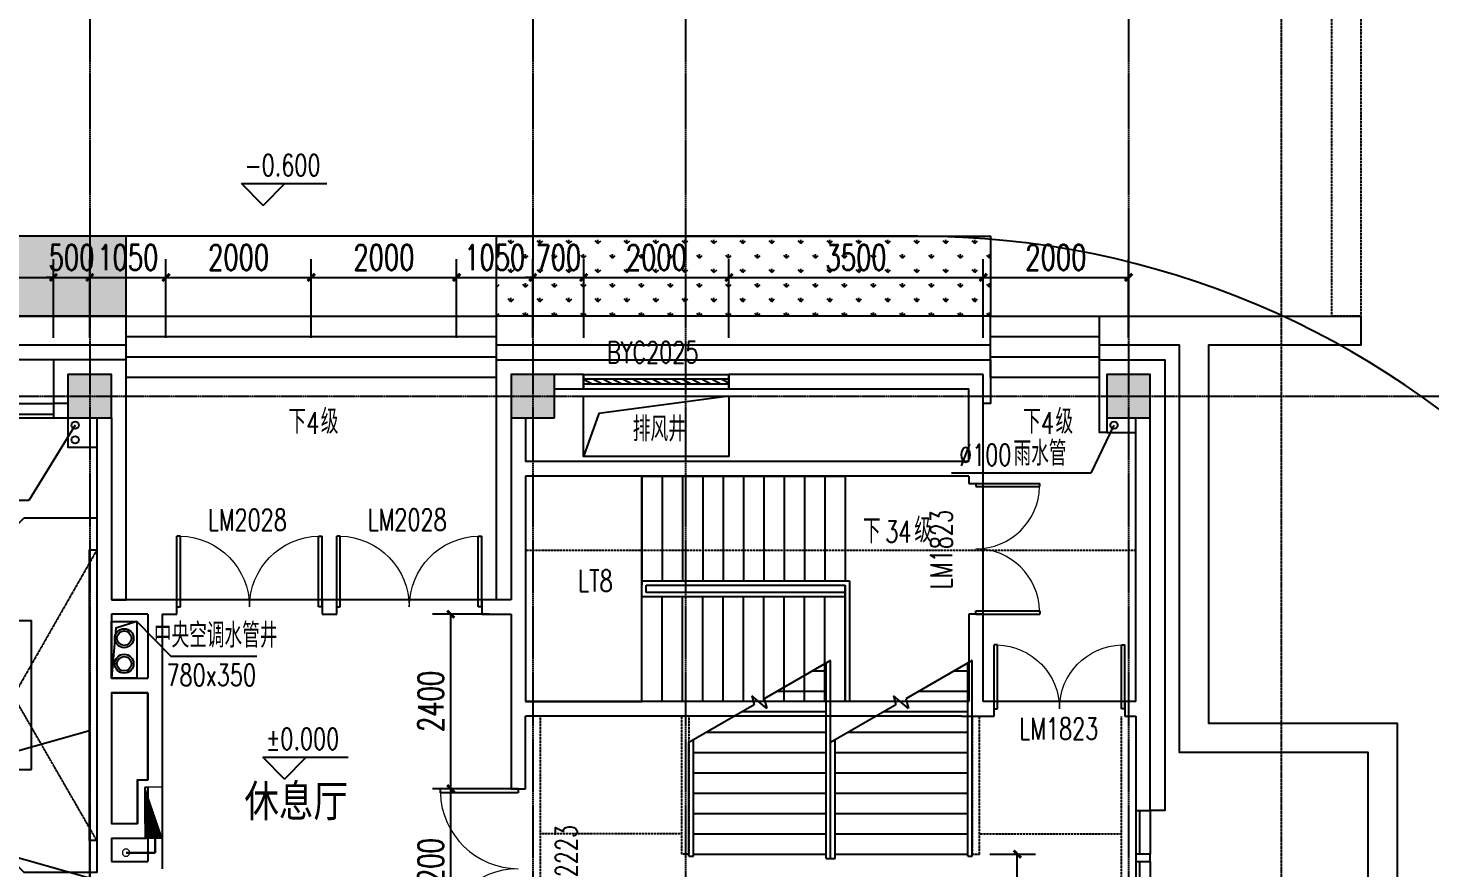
# Model space of a CAD drawing. Header units: millimetres. Extents: x 0 to 118900, y 0 to 84100.
# Drawn here: x 69249 to 88548, y 23300 to 34854 of the extents above; entities that cross this region are included whole.
import ezdxf

# ---------------------------------------------------------------- set-up
doc = ezdxf.new("R2010")
doc.units = ezdxf.units.MM
doc.linetypes.add('DASH', pattern=[0.35, 0.25, -0.1])
doc.linetypes.add('DOTE', pattern=[2.42, 2, -0.2, 0.02, -0.2])
for name, color, linetype in [('COLUMN', 2, 'Continuous'), ('DIM_ELEV', 3, 'Continuous'), ('DIM_LEAD', 3, 'Continuous'), ('DIM_SYMB', 3, 'Continuous'), ('DOOR', 4, 'Continuous'), ('DOOR_FIRE_TEXT', 7, 'Continuous'), ('DOTE', 1, 'DOTE'), ('EVTR', 6, 'Continuous'), ('FACADE OUTER SKIN', 6, 'Continuous'), ('FUR', 36, 'Continuous'), ('PUB_DIM', 3, 'Continuous'), ('PUB_HATCH', 8, 'Continuous'), ('PUB_TEXT', 7, 'Continuous'), ('RD-侧石线', 9, 'Continuous'), ('SEE', 5, 'Continuous'), ('STAIR', 201, 'Continuous'), ('SURFACE', 6, 'Continuous'), ('TREE4', 66, 'Continuous'), ('WALL', 2, 'Continuous'), ('WINDOW', 4, 'Continuous'), ('WINDOW_TEXT', 7, 'Continuous'), ('排水', 7, 'Continuous')]:
    doc.layers.add(name, color=color, linetype=linetype)
for name, color, linetype, lineweight in [('S-XIAO', 30, 'Continuous', 15), ('S-XP', 1, 'Continuous', 30), ('S-XP-lg', 30, 'Continuous', 15)]:
    doc.layers.add(name, color=color, linetype=linetype, lineweight=lineweight)
doc.styles.add('_TCH_DIM', font='SIMPLEX', dxfattribs={"bigfont": 'GBCBIG'})
doc.styles.add('_TCH_WINDOW', font='SIMPLEX', dxfattribs={"height": 3.5, "bigfont": 'GBCBIG'})
doc.styles.add('DIM_FONT', font='SIMPLEX', dxfattribs={"width": 0.7, "bigfont": 'GBCBIG'})
doc.styles.add('仿宋单线', font='tjromans.shx', dxfattribs={"width": 0.65, "bigfont": 'tjhztxt.shx'})
doc.dimstyles.new('_TCH_ARCH&&100', dxfattribs={"dimtxt": 350, "dimasz": 100, "dimexe": 250, "dimexo": 300, "dimgap": 100, "dimtad": 1, "dimdec": 0, "dimzin": 0, "dimdsep": 46, "dimtxsty": 'DIM_FONT', "dimblk": 'ARCHTICK', "dimcen": 0.09, "dimclrt": 7, "dimazin": 2, "dimtfac": 1, "dimtdec": 0, "dimtix": 1, "dimtmove": 2, "dimatfit": 3, "dimldrblk": 'ARCHTICK', "dimfxl": 1, "dimtolj": 1, "dimtzin": 0, "dimarcsym": 0})

# ---------------------------------------------------------------- blocks, each defined once
blk = doc.blocks.new('WATER PIPE 05')
at = {"layer": 'EVTR', "ltscale": 20}
for centre in [(560914, 826651), (575214, 826651), (560914, 826451)]:
    blk.add_circle(centre, 50, dxfattribs=at)
at = {"layer": 'SURFACE', "ltscale": 20}
for points in [[(560814, 826751), (560814, 826351), (561214, 826351)], [(575114, 826751), (575114, 826551), (575514, 826551)]]:
    blk.add_lwpolyline(points, dxfattribs=at)
blk = doc.blocks.new('AXIS-NET-07')
at = {"layer": 'DOTE'}
for p, q in [((777144, 1612362.8), (777144, 1540152.8)), ((783244, 1612362.8), (783244, 1540152.8)), ((785344, 1612362.8), (785344, 1540152.8)), ((791444, 1612352.8), (791444, 1540142.8)), ((716444, 1564052.8), (796044, 1564052.8))]:
    blk.add_line(p, q, dxfattribs=at)
blk = doc.blocks.new('XHS')
at = {"layer": 'S-XIAO', "linetype": 'Continuous'}
h = blk.add_hatch(dxfattribs=at)
h.set_pattern_fill('ANSI31', color=256, scale=10, style=0)
h.set_pattern_definition([(45.00000133, (30729.9762, 392116.5537), (-0.883883497, 0.883883456), [])])
h.paths.add_polyline_path([(-900, -160), (-200, -160), (-200, -400)])
blk.add_lwpolyline([(-900, -160), (-200, -160), (-200, -400), (-900, -400)], close=True, dxfattribs=at)
at = {"layer": 'S-XP'}
for p, q in [((0, 100), (0, -300)), ((0, -300), (-200, -300))]:
    blk.add_line(p, q, dxfattribs=at)
at = {"layer": 'S-XP-lg'}
blk.add_circle((0, 100), 50, dxfattribs=at)
blk = doc.blocks.new('A$C2A1F14C1')
for p, q in [((0, -170), (0, 170)), ((39, 209), (117, 209)), ((137, 228), (351, 228)), ((351, 189), (137, 189)), ((39, -209), (117, -209)), ((137, -189), (351, -189)), ((351, -228), (137, -228))]:
    blk.add_line(p, q)
for centre, radius, start, end in [((39, 170), 39, 90, 180), ((137, 209), 19.5, 90, 270), ((351, 209), 19.5, 270, 90), ((381, 178), 21.9, 31.8908, 201.2393), ((-116, 0), 506, 340.4246, 19.5754), ((68, 0), 382, 330.2912, 29.7088), ((39, -170), 39, 180, 270), ((137, -209), 19.5, 90, 270), ((351, -209), 19.5, 270, 90), ((381, -178), 21.9, 158.7607, 328.1092)]:
    blk.add_arc(centre, radius, start, end)
blk = doc.blocks.new('80 SEATS')
at = {"layer": 'FUR'}
for points in [[(1068065, 1663756), (1068065, 1662256), (1067765, 1662256), (1067765, 1663756), (1068065, 1663756)], [(1069015, 1663756), (1069015, 1662256), (1068715, 1662256), (1068715, 1663756), (1069015, 1663756)], [(1069965, 1663756), (1069965, 1662256), (1069665, 1662256), (1069665, 1663756), (1069965, 1663756)], [(1070915, 1663756), (1070915, 1662256), (1070615, 1662256), (1070615, 1663756), (1070915, 1663756)], [(1071865, 1663756), (1071865, 1662256), (1071565, 1662256), (1071565, 1663756), (1071865, 1663756)], [(1072815, 1663756), (1072815, 1662256), (1072515, 1662256), (1072515, 1663756), (1072815, 1663756)], [(1073765, 1663756), (1073765, 1662256), (1073465, 1662256), (1073465, 1663756), (1073765, 1663756)], [(1074715, 1663756), (1074715, 1662256), (1074415, 1662256), (1074415, 1663756), (1074715, 1663756)], [(1075665, 1663756), (1075665, 1662256), (1075365, 1662256), (1075365, 1663756), (1075665, 1663756)], [(1069015, 1659356), (1069015, 1661356), (1068715, 1661356), (1068715, 1659356), (1069015, 1659356)], [(1069965, 1659356), (1069965, 1661356), (1069665, 1661356), (1069665, 1659356), (1069965, 1659356)], [(1070915, 1659356), (1070915, 1661356), (1070615, 1661356), (1070615, 1659356), (1070915, 1659356)], [(1071865, 1659356), (1071865, 1661356), (1071565, 1661356), (1071565, 1659356), (1071865, 1659356)], [(1072815, 1659356), (1072815, 1661356), (1072515, 1661356), (1072515, 1659356), (1072815, 1659356)], [(1073765, 1659356), (1073765, 1661356), (1073465, 1661356), (1073465, 1659356), (1073765, 1659356)], [(1074715, 1659356), (1074715, 1661356), (1074415, 1661356), (1074415, 1659356), (1074715, 1659356)], [(1075665, 1659356), (1075665, 1661356), (1075365, 1661356), (1075365, 1659356), (1075665, 1659356)], [(1077565, 1659332), (1077565, 1661379), (1076965, 1661379), (1076965, 1659332), (1077565, 1659332)], [(1069015, 1657456), (1069015, 1658456), (1068715, 1658456), (1068715, 1657456), (1069015, 1657456)], [(1069965, 1656956), (1069965, 1658456), (1069665, 1658456), (1069665, 1656956), (1069965, 1656956)], [(1070915, 1656956), (1070915, 1658456), (1070615, 1658456), (1070615, 1656956), (1070915, 1656956)], [(1071865, 1656956), (1071865, 1658456), (1071565, 1658456), (1071565, 1656956), (1071865, 1656956)], [(1072815, 1656956), (1072815, 1658456), (1072515, 1658456), (1072515, 1656956), (1072815, 1656956)], [(1073765, 1656956), (1073765, 1658456), (1073465, 1658456), (1073465, 1656956), (1073765, 1656956)], [(1074715, 1656956), (1074715, 1658456), (1074415, 1658456), (1074415, 1656956), (1074715, 1656956)], [(1075665, 1656956), (1075665, 1658456), (1075365, 1658456), (1075365, 1656956), (1075665, 1656956)]]:
    blk.add_lwpolyline(points, dxfattribs=at)
for points in [[(1077465, 1662794), (1078465, 1662794), (1078465, 1657917), (1077465, 1657917), (1076965, 1658417), (1076965, 1662294)], [(1078365, 1658356), (1078365, 1662356), (1078465, 1662356), (1078465, 1658356)]]:
    blk.add_lwpolyline(points, close=True, dxfattribs=at)
at = {"layer": 'SEE', "linetype": 'DASH'}
for p, q in [((1078465, 1658356), (1075117, 1664156)), ((1078465, 1662356), (1074976, 1656256))]:
    blk.add_line(p, q, dxfattribs=at)
at = {"layer": 'SEE'}
blk.add_lwpolyline([(1074765, 1658856), (1074765, 1658706), (1074365, 1658706), (1074365, 1659006), (1074765, 1659006), (1074765, 1658856), (1078365, 1659871), (1078365, 1657840)], close=True, dxfattribs=at)
at = {"layer": 'FUR', "extrusion": (0, 0, -1), "xscale": -1.198432564735413, "yscale": 1.198432445181377, "zscale": -1.198432564735413, "rotation": 180}
for p in [(-1067685, 1663506), (-1068635, 1663506), (-1069585, 1663506), (-1070535, 1663506), (-1071485, 1663506), (-1072435, 1663506), (-1073385, 1663506), (-1074335, 1663506), (-1075285, 1663506), (-1067685, 1663006), (-1068635, 1663006), (-1069585, 1663006), (-1070535, 1663006), (-1071485, 1663006), (-1072435, 1663006), (-1073385, 1663006), (-1074335, 1663006), (-1075285, 1663006), (-1067685, 1662506), (-1068635, 1662506), (-1069585, 1662506), (-1070535, 1662506), (-1071485, 1662506), (-1072435, 1662506), (-1073385, 1662506), (-1074335, 1662506), (-1075285, 1662506)]:
    blk.add_blockref('A$C2A1F14C1', p, dxfattribs=at)
at = {"layer": 'FUR', "xscale": -1.198432564735413, "yscale": 1.198432445181377, "zscale": 1.198432564735413}
for p in [(1068635, 1661106), (1069585, 1661106), (1070535, 1661106), (1071485, 1661106), (1072435, 1661106), (1073385, 1661106), (1074335, 1661106), (1075285, 1661106), (1068635, 1660606), (1069585, 1660606), (1070535, 1660606), (1071485, 1660606), (1072435, 1660606), (1073385, 1660606), (1074335, 1660606), (1075285, 1660606), (1068635, 1660106), (1069585, 1660106), (1070535, 1660106), (1071485, 1660106), (1072435, 1660106), (1073385, 1660106), (1074335, 1660106), (1075285, 1660106), (1068635, 1659629), (1069585, 1659629), (1070535, 1659629), (1071485, 1659629), (1072435, 1659629), (1073385, 1659629), (1074335, 1659629), (1075285, 1659629), (1068635, 1658206), (1069585, 1658206), (1070535, 1658206), (1071485, 1658206), (1072435, 1658206), (1073385, 1658206), (1074335, 1658206), (1075285, 1658206), (1068635, 1657706), (1069585, 1657706), (1070535, 1657706), (1071485, 1657706), (1072435, 1657706), (1073385, 1657706), (1074335, 1657706), (1075285, 1657706), (1069585, 1657206), (1070535, 1657206), (1071485, 1657206), (1072435, 1657206), (1073385, 1657206), (1074335, 1657206), (1075285, 1657206)]:
    blk.add_blockref('A$C2A1F14C1', p, dxfattribs=at)
blk = doc.blocks.new('$WINLIB2D$00000004')
at = {"color": 0}
for points in [[(-0.5, 0.5), (-0.5, -0.5)], [(-0.5, 0.5), (0.5, 0.5)], [(0.5, -0.5), (0.5, 0.5)], [(-0.5, 0.2406), (0.5, 0.2406)], [(-0.5, -0.5), (0.5, -0.5)]]:
    blk.add_lwpolyline(points, dxfattribs=at)
blk = doc.blocks.new('$DorLib2D$00000002')
for p, q in [((-0.5, 0), (-0.5, 0.4875)), ((-0.475, 0.4875), (-0.5, 0.4875)), ((-0.475, 0), (-0.475, 0.4875)), ((0.475, 0), (0.475, 0.4875)), ((0.475, 0.4875), (0.5, 0.4875)), ((0.5, 0), (0.5, 0.4875)), ((-0.5, 0), (-0.475, 0)), ((0.5, 0), (0.475, 0))]:
    blk.add_line(p, q)
at = {"lineweight": 13}
for centre, start, end in [((-0.4875, 0), 0, 88.53072), ((0.4875, 0), 91.46928, 180)]:
    blk.add_arc(centre, 0.4875, start, end, dxfattribs=at)
blk = doc.blocks.new('_FZH')
blk.add_lwpolyline([(-0.5, -0.5), (0.5, -0.5), (0.5, 0.5), (-0.5, 0.5)], close=True)
at = {"layer": 'PUB_HATCH'}
blk.add_solid([(-0.5, -0.5), (0.5, -0.5), (-0.5, 0.5), (0.5, 0.5)], dxfattribs=at)
blk = doc.blocks.new('$WINLIB2D$00000039')
at = {"color": 0}
for points in [[(-0.5, 0.5), (-0.5, -0.5)], [(0.5, 0.5), (-0.5, 0.5)], [(0.5, -0.5), (0.5, 0.5)], [(-0.5, 0.1667), (0.5, 0.1667)], [(-0.3839, -0.1667), (-0.448, 0.1667)], [(-0.3159, -0.1667), (-0.38, 0.1667)], [(-0.2479, -0.1667), (-0.312, 0.1667)], [(-0.1799, -0.1667), (-0.244, 0.1667)], [(-0.1119, -0.1667), (-0.176, 0.1667)], [(-0.0439, -0.1667), (-0.108, 0.1667)], [(0.0241, -0.1667), (-0.04, 0.1667)], [(0.0921, -0.1667), (0.028, 0.1667)], [(0.16, -0.1667), (0.0959, 0.1667)], [(0.228, -0.1667), (0.1639, 0.1667)], [(0.296, -0.1667), (0.2319, 0.1667)], [(0.364, -0.1667), (0.2999, 0.1667)], [(0.432, -0.1667), (0.3679, 0.1667)], [(0.5, -0.1667), (0.4359, 0.1667)], [(-0.4519, -0.1667), (-0.5, 0.0836)], [(-0.5, -0.1667), (0.5, -0.1667)], [(0.5, -0.5), (-0.5, -0.5)]]:
    blk.add_lwpolyline(points, dxfattribs=at)
blk = doc.blocks.new('_ArchTick')
at = {"color": 0, "linetype": 'ByBlock', "const_width": 0.4}
blk.add_lwpolyline([(-0.5, -0.5), (0.5, 0.5)], dxfattribs=at)
blk = doc.blocks.new('*D456')
at = {"layer": 'Defpoints', "color": 0, "transparency": 16777216}
for p in [(82188, 23490), (82867, 23490), (82188, 21490)]:
    blk.add_point(p, dxfattribs=at)
at = {"layer": 'PUB_DIM', "color": 0, "lineweight": -2, "transparency": 16777216}
for p, q in [((82488, 23490), (83117, 23490)), ((82867, 21490), (82867, 23490)), ((82488, 21490), (83117, 21490))]:
    blk.add_line(p, q, dxfattribs=at)
at = {"layer": 'PUB_DIM', "color": 0, "lineweight": -2, "transparency": 16777216, "xscale": 100, "yscale": 100, "zscale": 100}
for p, rotation in [((82867, 23490), 90), ((82867, 21490), 270)]:
    blk.add_blockref('_ArchTick', p, dxfattribs=dict(at, rotation=rotation))
at = {"layer": 'PUB_DIM', "color": 7, "transparency": 16777216, "insert": (82592, 22490), "char_height": 350, "attachment_point": 5, "rotation": 90, "style": 'DIM_FONT'}
blk.add_mtext('\\A1;2000', dxfattribs=at)
blk = doc.blocks.new('*D703')
at = {"layer": 'Defpoints', "color": 0, "transparency": 16777216}
for p in [(69598, 31423), (66498, 30290), (69598, 30290)]:
    blk.add_point(p, dxfattribs=at)
at = {"layer": 'PUB_DIM', "color": 0, "lineweight": -2, "transparency": 16777216}
for p, q in [((66498, 30590), (66498, 31673)), ((69598, 30590), (69598, 31673)), ((66498, 31423), (69598, 31423))]:
    blk.add_line(p, q, dxfattribs=at)
at = {"layer": 'PUB_DIM', "color": 0, "lineweight": -2, "transparency": 16777216, "xscale": 100, "yscale": 100, "zscale": 100, "rotation": 180}
blk.add_blockref('_ArchTick', (66498, 31423), dxfattribs=at)
at = {"layer": 'PUB_DIM', "color": 0, "lineweight": -2, "transparency": 16777216, "xscale": 100, "yscale": 100, "zscale": 100}
blk.add_blockref('_ArchTick', (69598, 31423), dxfattribs=at)
at = {"layer": 'PUB_DIM', "color": 7, "transparency": 16777216, "insert": (68048, 31698), "char_height": 350, "attachment_point": 5, "style": 'DIM_FONT'}
blk.add_mtext('\\A1;3100', dxfattribs=at)
blk = doc.blocks.new('*D704')
at = {"layer": 'Defpoints', "color": 0, "transparency": 16777216}
for p in [(70098, 31423), (69598, 30290), (70098, 30290)]:
    blk.add_point(p, dxfattribs=at)
at = {"layer": 'PUB_DIM', "color": 0, "lineweight": -2, "transparency": 16777216}
for p, q in [((69598, 30590), (69598, 31673)), ((70098, 30590), (70098, 31673)), ((69598, 31423), (69498, 31423)), ((69598, 31423), (70098, 31423)), ((70098, 31423), (70198, 31423))]:
    blk.add_line(p, q, dxfattribs=at)
at = {"layer": 'PUB_DIM', "color": 0, "lineweight": -2, "transparency": 16777216, "xscale": 100, "yscale": 100, "zscale": 100}
blk.add_blockref('_ArchTick', (69598, 31423), dxfattribs=at)
at = {"layer": 'PUB_DIM', "color": 0, "lineweight": -2, "transparency": 16777216, "xscale": 100, "yscale": 100, "zscale": 100, "rotation": 180}
blk.add_blockref('_ArchTick', (70098, 31423), dxfattribs=at)
at = {"layer": 'PUB_DIM', "color": 7, "transparency": 16777216, "insert": (69848, 31698), "char_height": 350, "attachment_point": 5, "style": 'DIM_FONT'}
blk.add_mtext('\\A1;500', dxfattribs=at)
blk = doc.blocks.new('*D705')
at = {"layer": 'Defpoints', "color": 0, "transparency": 16777216}
for p in [(71148, 31423), (70098, 30290), (71148, 30290)]:
    blk.add_point(p, dxfattribs=at)
at = {"layer": 'PUB_DIM', "color": 0, "lineweight": -2, "transparency": 16777216}
for p, q in [((70098, 30590), (70098, 31673)), ((71148, 30590), (71148, 31673)), ((70098, 31423), (71148, 31423))]:
    blk.add_line(p, q, dxfattribs=at)
at = {"layer": 'PUB_DIM', "color": 0, "lineweight": -2, "transparency": 16777216, "xscale": 100, "yscale": 100, "zscale": 100, "rotation": 180}
blk.add_blockref('_ArchTick', (70098, 31423), dxfattribs=at)
at = {"layer": 'PUB_DIM', "color": 0, "lineweight": -2, "transparency": 16777216, "xscale": 100, "yscale": 100, "zscale": 100}
blk.add_blockref('_ArchTick', (71148, 31423), dxfattribs=at)
at = {"layer": 'PUB_DIM', "color": 7, "transparency": 16777216, "insert": (70623, 31698), "char_height": 350, "attachment_point": 5, "style": 'DIM_FONT'}
blk.add_mtext('\\A1;1050', dxfattribs=at)
blk = doc.blocks.new('*D706')
at = {"layer": 'Defpoints', "color": 0, "transparency": 16777216}
for p in [(73148, 31423), (71148, 30290), (73148, 30290)]:
    blk.add_point(p, dxfattribs=at)
at = {"layer": 'PUB_DIM', "color": 0, "lineweight": -2, "transparency": 16777216}
for p, q in [((71148, 30590), (71148, 31673)), ((73148, 30590), (73148, 31673)), ((71148, 31423), (73148, 31423))]:
    blk.add_line(p, q, dxfattribs=at)
at = {"layer": 'PUB_DIM', "color": 0, "lineweight": -2, "transparency": 16777216, "xscale": 100, "yscale": 100, "zscale": 100, "rotation": 180}
blk.add_blockref('_ArchTick', (71148, 31423), dxfattribs=at)
at = {"layer": 'PUB_DIM', "color": 0, "lineweight": -2, "transparency": 16777216, "xscale": 100, "yscale": 100, "zscale": 100}
blk.add_blockref('_ArchTick', (73148, 31423), dxfattribs=at)
at = {"layer": 'PUB_DIM', "color": 7, "transparency": 16777216, "insert": (72148, 31698), "char_height": 350, "attachment_point": 5, "style": 'DIM_FONT'}
blk.add_mtext('\\A1;2000', dxfattribs=at)
blk = doc.blocks.new('*D707')
at = {"layer": 'Defpoints', "color": 0, "transparency": 16777216}
for p in [(75148, 31423), (73148, 30290), (75148, 30290)]:
    blk.add_point(p, dxfattribs=at)
at = {"layer": 'PUB_DIM', "color": 0, "lineweight": -2, "transparency": 16777216}
for p, q in [((73148, 30590), (73148, 31673)), ((75148, 30590), (75148, 31673)), ((73148, 31423), (75148, 31423))]:
    blk.add_line(p, q, dxfattribs=at)
at = {"layer": 'PUB_DIM', "color": 0, "lineweight": -2, "transparency": 16777216, "xscale": 100, "yscale": 100, "zscale": 100, "rotation": 180}
blk.add_blockref('_ArchTick', (73148, 31423), dxfattribs=at)
at = {"layer": 'PUB_DIM', "color": 0, "lineweight": -2, "transparency": 16777216, "xscale": 100, "yscale": 100, "zscale": 100}
blk.add_blockref('_ArchTick', (75148, 31423), dxfattribs=at)
at = {"layer": 'PUB_DIM', "color": 7, "transparency": 16777216, "insert": (74148, 31698), "char_height": 350, "attachment_point": 5, "style": 'DIM_FONT'}
blk.add_mtext('\\A1;2000', dxfattribs=at)
blk = doc.blocks.new('*D708')
at = {"layer": 'Defpoints', "color": 0, "transparency": 16777216}
for p in [(76198, 31423), (75148, 30290), (76198, 30290)]:
    blk.add_point(p, dxfattribs=at)
at = {"layer": 'PUB_DIM', "color": 0, "lineweight": -2, "transparency": 16777216}
for p, q in [((75148, 30590), (75148, 31673)), ((76198, 30590), (76198, 31673)), ((75148, 31423), (76198, 31423))]:
    blk.add_line(p, q, dxfattribs=at)
at = {"layer": 'PUB_DIM', "color": 0, "lineweight": -2, "transparency": 16777216, "xscale": 100, "yscale": 100, "zscale": 100, "rotation": 180}
blk.add_blockref('_ArchTick', (75148, 31423), dxfattribs=at)
at = {"layer": 'PUB_DIM', "color": 0, "lineweight": -2, "transparency": 16777216, "xscale": 100, "yscale": 100, "zscale": 100}
blk.add_blockref('_ArchTick', (76198, 31423), dxfattribs=at)
at = {"layer": 'PUB_DIM', "color": 7, "transparency": 16777216, "insert": (75673, 31698), "char_height": 350, "attachment_point": 5, "style": 'DIM_FONT'}
blk.add_mtext('\\A1;1050', dxfattribs=at)
blk = doc.blocks.new('*D709')
at = {"layer": 'Defpoints', "color": 0, "transparency": 16777216}
for p in [(76898, 31423), (76198, 30290), (76898, 30290)]:
    blk.add_point(p, dxfattribs=at)
at = {"layer": 'PUB_DIM', "color": 0, "lineweight": -2, "transparency": 16777216}
for p, q in [((76198, 30590), (76198, 31673)), ((76898, 30590), (76898, 31673)), ((76198, 31423), (76098, 31423)), ((76198, 31423), (76898, 31423)), ((76898, 31423), (76998, 31423))]:
    blk.add_line(p, q, dxfattribs=at)
at = {"layer": 'PUB_DIM', "color": 0, "lineweight": -2, "transparency": 16777216, "xscale": 100, "yscale": 100, "zscale": 100}
blk.add_blockref('_ArchTick', (76198, 31423), dxfattribs=at)
at = {"layer": 'PUB_DIM', "color": 0, "lineweight": -2, "transparency": 16777216, "xscale": 100, "yscale": 100, "zscale": 100, "rotation": 180}
blk.add_blockref('_ArchTick', (76898, 31423), dxfattribs=at)
at = {"layer": 'PUB_DIM', "color": 7, "transparency": 16777216, "insert": (76548, 31698), "char_height": 350, "attachment_point": 5, "style": 'DIM_FONT'}
blk.add_mtext('\\A1;700', dxfattribs=at)
blk = doc.blocks.new('*D710')
at = {"layer": 'Defpoints', "color": 0, "transparency": 16777216}
for p in [(78898, 31423), (76898, 30290), (78898, 30290)]:
    blk.add_point(p, dxfattribs=at)
at = {"layer": 'PUB_DIM', "color": 0, "lineweight": -2, "transparency": 16777216}
for p, q in [((76898, 30590), (76898, 31673)), ((78898, 30590), (78898, 31673)), ((76898, 31423), (78898, 31423))]:
    blk.add_line(p, q, dxfattribs=at)
at = {"layer": 'PUB_DIM', "color": 0, "lineweight": -2, "transparency": 16777216, "xscale": 100, "yscale": 100, "zscale": 100, "rotation": 180}
blk.add_blockref('_ArchTick', (76898, 31423), dxfattribs=at)
at = {"layer": 'PUB_DIM', "color": 0, "lineweight": -2, "transparency": 16777216, "xscale": 100, "yscale": 100, "zscale": 100}
blk.add_blockref('_ArchTick', (78898, 31423), dxfattribs=at)
at = {"layer": 'PUB_DIM', "color": 7, "transparency": 16777216, "insert": (77898, 31698), "char_height": 350, "attachment_point": 5, "style": 'DIM_FONT'}
blk.add_mtext('\\A1;2000', dxfattribs=at)
blk = doc.blocks.new('*D711')
at = {"layer": 'Defpoints', "color": 0, "transparency": 16777216}
for p in [(82398, 31423), (78898, 30290), (82398, 30290)]:
    blk.add_point(p, dxfattribs=at)
at = {"layer": 'PUB_DIM', "color": 0, "lineweight": -2, "transparency": 16777216}
for p, q in [((78898, 30590), (78898, 31673)), ((82398, 30590), (82398, 31673)), ((78898, 31423), (82398, 31423))]:
    blk.add_line(p, q, dxfattribs=at)
at = {"layer": 'PUB_DIM', "color": 0, "lineweight": -2, "transparency": 16777216, "xscale": 100, "yscale": 100, "zscale": 100, "rotation": 180}
blk.add_blockref('_ArchTick', (78898, 31423), dxfattribs=at)
at = {"layer": 'PUB_DIM', "color": 0, "lineweight": -2, "transparency": 16777216, "xscale": 100, "yscale": 100, "zscale": 100}
blk.add_blockref('_ArchTick', (82398, 31423), dxfattribs=at)
at = {"layer": 'PUB_DIM', "color": 7, "transparency": 16777216, "insert": (80648, 31698), "char_height": 350, "attachment_point": 5, "style": 'DIM_FONT'}
blk.add_mtext('\\A1;3500', dxfattribs=at)
blk = doc.blocks.new('*D712')
at = {"layer": 'Defpoints', "color": 0, "transparency": 16777216}
for p in [(84398, 31423), (82398, 30290), (84398, 30290)]:
    blk.add_point(p, dxfattribs=at)
at = {"layer": 'PUB_DIM', "color": 0, "lineweight": -2, "transparency": 16777216}
for p, q in [((82398, 30590), (82398, 31673)), ((84398, 30590), (84398, 31673)), ((82398, 31423), (84398, 31423))]:
    blk.add_line(p, q, dxfattribs=at)
at = {"layer": 'PUB_DIM', "color": 0, "lineweight": -2, "transparency": 16777216, "xscale": 100, "yscale": 100, "zscale": 100, "rotation": 180}
blk.add_blockref('_ArchTick', (82398, 31423), dxfattribs=at)
at = {"layer": 'PUB_DIM', "color": 0, "lineweight": -2, "transparency": 16777216, "xscale": 100, "yscale": 100, "zscale": 100}
blk.add_blockref('_ArchTick', (84398, 31423), dxfattribs=at)
at = {"layer": 'PUB_DIM', "color": 7, "transparency": 16777216, "insert": (83398, 31698), "char_height": 350, "attachment_point": 5, "style": 'DIM_FONT'}
blk.add_mtext('\\A1;2000', dxfattribs=at)
blk = doc.blocks.new('*D781')
at = {"layer": 'Defpoints', "color": 0, "transparency": 16777216}
for p in [(75068, 24390), (75898, 24390), (75898, 22190)]:
    blk.add_point(p, dxfattribs=at)
at = {"layer": 'PUB_DIM', "color": 0, "lineweight": -2, "transparency": 16777216}
for p, q in [((75598, 24390), (74818, 24390)), ((75068, 22190), (75068, 24390)), ((75598, 22190), (74818, 22190))]:
    blk.add_line(p, q, dxfattribs=at)
at = {"layer": 'PUB_DIM', "color": 0, "lineweight": -2, "transparency": 16777216, "xscale": 100, "yscale": 100, "zscale": 100}
for p, rotation in [((75068, 24390), 90), ((75068, 22190), 270)]:
    blk.add_blockref('_ArchTick', p, dxfattribs=dict(at, rotation=rotation))
at = {"layer": 'PUB_DIM', "color": 7, "transparency": 16777216, "insert": (74793, 23290), "char_height": 350, "attachment_point": 5, "rotation": 90, "style": 'DIM_FONT'}
blk.add_mtext('\\A1;2200', dxfattribs=at)
blk = doc.blocks.new('*D782')
at = {"layer": 'Defpoints', "color": 0, "transparency": 16777216}
for p in [(75068, 26790), (75898, 26790), (75898, 24390)]:
    blk.add_point(p, dxfattribs=at)
at = {"layer": 'PUB_DIM', "color": 0, "lineweight": -2, "transparency": 16777216}
for p, q in [((75598, 26790), (74818, 26790)), ((75068, 24390), (75068, 26790)), ((75598, 24390), (74818, 24390))]:
    blk.add_line(p, q, dxfattribs=at)
at = {"layer": 'PUB_DIM', "color": 0, "lineweight": -2, "transparency": 16777216, "xscale": 100, "yscale": 100, "zscale": 100}
for p, rotation in [((75068, 26790), 90), ((75068, 24390), 270)]:
    blk.add_blockref('_ArchTick', p, dxfattribs=dict(at, rotation=rotation))
at = {"layer": 'PUB_DIM', "color": 7, "transparency": 16777216, "insert": (74793, 25590), "char_height": 350, "attachment_point": 5, "rotation": 90, "style": 'DIM_FONT'}
blk.add_mtext('\\A1;2400', dxfattribs=at)

msp = doc.modelspace()

# ---------------------------------------------------------------- hatches: boundary and pattern name
at = {"layer": 'TREE4'}
h = msp.add_hatch(dxfattribs=at)
h.set_pattern_fill('GRASS', color=256, scale=100, style=0)
h.set_pattern_definition([(90, (41897.56, 30889.89), (-199.5591, 199.5591), [52.916, -346.202]), (45, (41897.56, 30889.9), (-199.5592, 199.5592), [52.916, -229.3032]), (135, (41897.56, 30889.9), (-199.5592, -199.5592), [52.916, -229.3032])])
h.paths.add_polyline_path([(70597.6, 31989.5), (41897.6, 31989.5), (41897.6, 30889.9), (70597.6, 30889.9)])
h = msp.add_hatch(dxfattribs=at)
h.set_pattern_fill('GRASS', color=256, scale=100, style=0)
h.set_pattern_definition([(90, (75697.56, 30889.89), (-199.559, 199.559), [52.916, -346.202]), (45, (75697.56, 30889.9), (-199.559, 199.559), [52.916, -229.303]), (135, (75697.56, 30889.9), (-199.559, -199.559), [52.916, -229.303])])
h.paths.add_polyline_path([(75697.6, 31989.5), (82497.6, 31989.5), (82497.6, 30889.9), (75697.6, 30889.9)])

# ---------------------------------------------------------------- linework, layer by layer
at = {"layer": 'DIM_ELEV'}
for p, q in [((72485.7, 32413.7), (72185.7, 32713.7)), ((72185.7, 32713.7), (73360.9, 32713.7)), ((72485.7, 32413.7), (72785.7, 32713.7)), ((72779.1, 24521.9), (72479.1, 24821.9)), ((72479.1, 24821.9), (73654.3, 24821.9)), ((72779.1, 24521.9), (73079.1, 24821.9))]:
    msp.add_line(p, q, dxfattribs=at)
at = {"layer": 'DIM_LEAD'}
for p, q in [((69897.6, 29389.9), (69260.9, 28352.3)), ((84197.6, 29389.9), (83879.2, 28728.6)), ((83879.2, 28728.6), (81960.2, 28728.6)), ((69260.9, 28352.3), (67341.9, 28352.3))]:
    msp.add_line(p, q, dxfattribs=at)
at = {"layer": 'DIM_SYMB'}
for points in [[(73158.6, 29695.5, 0, 0, 0), (73158.6, 30589.9, 80, 0, 0), (73158.6, 30889.9, 0, 0, 0)], [(83272.6, 29695.5, 0, 0, 0), (83272.6, 30589.9, 80, 0, 0), (83272.6, 30889.9, 0, 0, 0)], [(80637.6, 27939.9, 0, 0, 0), (76897.6, 27939.9, 0, 0, 0), (76897.6, 26339.9, 0, 0, 0), (80057.6, 26339.9, 80, 0, 0), (80357.6, 26339.9, 0, 0, 0)], [(79322.6, 23349.9, 0, 0, 0), (79322.6, 25149.9, 80, 0, 0), (79322.6, 25449.9, 0, 0, 0)], [(81272.6, 23349.9, 0, 0, 0), (81272.6, 25149.9, 80, 0, 0), (81272.6, 25449.9, 0, 0, 0)]]:
    msp.add_lwpolyline(points, format="xyseb", dxfattribs=at)
msp.add_lwpolyline([(72397.6, 26207), (71220.9, 26207), (70747.6, 26689.9)], dxfattribs=at)
at = {"layer": 'DOOR'}
for p, q in [((82397.6, 26789.9), (82397.6, 28589.9)), ((73297.6, 26989.9), (71297.6, 26989.9)), ((75497.6, 26989.9), (73497.6, 26989.9)), ((84347.6, 25589.9), (82547.6, 25589.9))]:
    msp.add_line(p, q, dxfattribs=at)
at = {"layer": 'DOTE', "ltscale": 20}
msp.add_line((86497.6, 78099.9), (86497.6, 2029.4), dxfattribs=at)
at = {"layer": 'EVTR', "ltscale": 20}
for points in [[(76897.6, 29789.9), (78897.6, 29789.9), (78897.6, 28959.9), (76897.6, 28959.9)], [(70397.6, 26689.9), (70747.6, 26689.9), (70747.6, 25909.5), (70397.6, 25909.5)], [(70897.6, 25709.9), (70397.6, 25709.9), (70397.6, 23909.9), (70757.6, 23909.9), (70757.6, 24509.9), (70897.6, 24509.9)]]:
    msp.add_lwpolyline(points, close=True, dxfattribs=at)
for points in [[(78897.6, 29789.9), (77104.6, 29549.2), (76897.6, 28959.9)], [(70747.6, 26689.5), (70458.4, 26596.6), (70397.6, 25909.5)]]:
    msp.add_lwpolyline(points, dxfattribs=at)
for centre, radius in [((70572.6, 26459.5), 130), ((70572.6, 26459.5), 100), ((70572.6, 26109.5), 130), ((70572.6, 26109.5), 100)]:
    msp.add_circle(centre, radius, dxfattribs=at)
at = {"layer": 'FACADE OUTER SKIN', "ltscale": 20}
for points in [[(70397.6, 26989.9), (70597.6, 26989.9), (70597.6, 30289.9), (69597.6, 30289.9), (69597.6, 29689.9)], [(75697.6, 26989.9), (75697.6, 30289.9), (82497.6, 30289.9), (82497.6, 29689.9), (82397.6, 29689.9)], [(84097.6, 29289.9), (83997.6, 29289.9), (83997.6, 30289.9), (84897.6, 30289.9), (84897.6, 24089.9), (84697.6, 24089.9)]]:
    msp.add_lwpolyline(points, dxfattribs=at)
at = {"layer": 'RD-侧石线'}
msp.add_lwpolyline([(2500, 4889.5), (81497.7, 4889.5, 0.415039), (93497.7, 16923.4), (93497.7, 19990, 0.4142005), (81497.7, 31989.5), (51597.7, 31989.5), (45797.6, 31989.5)], format="xyb", dxfattribs=at)
at = {"layer": 'SEE', "ltscale": 20}
msp.add_lwpolyline([(69597.6, 30289.9), (29497.6, 30289.9)], dxfattribs=at)
at = {"layer": 'STAIR'}
for p, q in [((70597.6, 30049.9), (70597.6, 30889.9)), ((70597.6, 30889.9), (75697.6, 30889.9)), ((75697.6, 30049.9), (75697.6, 30889.9)), ((82497.6, 30049.9), (82497.6, 30889.9)), ((82497.6, 30889.9), (83997.6, 30889.9)), ((83997.6, 30049.9), (83997.6, 30889.9)), ((70597.6, 30609.9), (75697.6, 30609.9)), ((82497.6, 30609.9), (83997.6, 30609.9)), ((70597.6, 30329.9), (75697.6, 30329.9)), ((82497.6, 30329.9), (83997.6, 30329.9)), ((70597.6, 30049.9), (75697.6, 30049.9)), ((82497.6, 30049.9), (83997.6, 30049.9)), ((77697.6, 28689.9), (76097.6, 28689.9)), ((76097.6, 28689.9), (76097.6, 25589.9)), ((77697.6, 28689.9), (80497.6, 28689.9)), ((77697.6, 28689.9), (77697.6, 27249.9)), ((77697.6, 27249.9), (77697.6, 28689.9)), ((77977.6, 28689.9), (77977.6, 27249.9)), ((78257.6, 28689.9), (78257.6, 27249.9)), ((78537.6, 28689.9), (78537.6, 27249.9)), ((78817.6, 28689.9), (78817.6, 27249.9)), ((79097.6, 28689.9), (79097.6, 27249.9)), ((79377.6, 28689.9), (79377.6, 27249.9)), ((79657.6, 28689.9), (79657.6, 27249.9)), ((79937.6, 28689.9), (79937.6, 27249.9)), ((80217.6, 28689.9), (80217.6, 27249.9)), ((80497.6, 28689.9), (80497.6, 27249.9)), ((77697.6, 27249.9), (77697.6, 27189.9)), ((77697.6, 27029.9), (77697.6, 27249.9)), ((77697.6, 27249.9), (80557.6, 27249.9)), ((77697.6, 27029.9), (77697.6, 27249.9)), ((80557.6, 27249.9), (80557.6, 25589.9)), ((77697.6, 27029.9), (77697.6, 27089.9)), ((77697.6, 25589.9), (77697.6, 27029.9)), ((80497.6, 27029.9), (77697.6, 27029.9)), ((77697.6, 25589.9), (77697.6, 27029.9)), ((77757.6, 27189.9), (80497.6, 27189.9)), ((77757.6, 27089.9), (77757.6, 27189.9)), ((77757.6, 27189.9), (80497.6, 27189.9)), ((80497.6, 27089.9), (77757.6, 27089.9)), ((80497.6, 27089.9), (77757.6, 27089.9)), ((77977.6, 25589.9), (77977.6, 27029.9)), ((78257.6, 25589.9), (78257.6, 27029.9)), ((78537.6, 25589.9), (78537.6, 27029.9)), ((78817.6, 25589.9), (78817.6, 27029.9)), ((79097.6, 25589.9), (79097.6, 27029.9)), ((79377.6, 25589.9), (79377.6, 27029.9)), ((79657.6, 25589.9), (79657.6, 27029.9)), ((79937.6, 25589.9), (79937.6, 27029.9)), ((80217.6, 25589.9), (80217.6, 27029.9)), ((80497.6, 27189.9), (80497.6, 25589.9)), ((80497.6, 27089.9), (80497.6, 27189.9)), ((80497.6, 27029.9), (80497.6, 27089.9)), ((80497.6, 27029.9), (80497.6, 27089.9)), ((80497.6, 25589.9), (80497.6, 27029.9)), ((80297.6, 26152.8), (79383.1, 25624.8)), ((80237.6, 23429.9), (80237.6, 26118.2)), ((80297.6, 23489.9), (80297.6, 26152.8)), ((80297.6, 23429.9), (80297.6, 26152.8)), ((82247.6, 26152.8), (81333.1, 25624.8)), ((82187.6, 23459.9), (82187.6, 26118.2)), ((82247.6, 23489.9), (82247.6, 26152.8)), ((82247.6, 23459.9), (82247.6, 26152.8)), ((80050, 26009.9), (80237.6, 26009.9)), ((82000, 26009.9), (82187.6, 26009.9)), ((79418, 25494.4), (79212, 25667.3)), ((79212, 25667.3), (79244.8, 25545)), ((79565, 25729.9), (80237.6, 25729.9)), ((81368, 25494.4), (81162, 25667.3)), ((81162, 25667.3), (81194.8, 25545)), ((81515, 25729.9), (82187.6, 25729.9)), ((76097.6, 25589.9), (77697.6, 25589.9)), ((80497.6, 25589.9), (77697.6, 25589.9)), ((79244.8, 25545), (78347.6, 25027)), ((79383.1, 25624.8), (79418, 25494.4)), ((81194.8, 25545), (80297.6, 25027)), ((80557.6, 25589.9), (80497.6, 25589.9)), ((81333.1, 25624.8), (81368, 25494.4)), ((79080.1, 25449.9), (80237.6, 25449.9)), ((81030.1, 25449.9), (82187.6, 25449.9)), ((78595.1, 25169.9), (80237.6, 25169.9)), ((80545.1, 25169.9), (82187.6, 25169.9)), ((78347.6, 23489.9), (78347.6, 25027)), ((78347.6, 23459.9), (78347.6, 25027)), ((78407.6, 23459.9), (78407.6, 25061.6)), ((80297.6, 23489.9), (80297.6, 25027)), ((80297.6, 23429.9), (80297.6, 25027)), ((80357.6, 23429.9), (80357.6, 25061.6)), ((78407.6, 24889.9), (80237.6, 24889.9)), ((80357.6, 24889.9), (82187.6, 24889.9)), ((78407.6, 24609.9), (80237.6, 24609.9)), ((80357.6, 24609.9), (82187.6, 24609.9)), ((78407.6, 24329.9), (80237.6, 24329.9)), ((80357.6, 24329.9), (82187.6, 24329.9)), ((78407.6, 24049.9), (80237.6, 24049.9)), ((80357.6, 24049.9), (82187.6, 24049.9)), ((78407.6, 23769.9), (80237.6, 23769.9)), ((80357.6, 23769.9), (82187.6, 23769.9)), ((78347.6, 23459.9), (78407.6, 23459.9)), ((78407.6, 23489.9), (80237.6, 23489.9)), ((80237.6, 23429.9), (80297.6, 23429.9)), ((80297.6, 23429.9), (80357.6, 23429.9)), ((80357.6, 23489.9), (82187.6, 23489.9)), ((82187.6, 23459.9), (82247.6, 23459.9))]:
    msp.add_line(p, q, dxfattribs=at)
at = {"layer": 'STAIR', "linetype": 'DASH'}
for points in [[(76097.6, 27669.9), (84497.6, 27669.9)], [(76297.6, 25389.9), (76297.6, 21889.9)], [(78347.6, 25389.9), (78347.6, 23489.9), (78247.6, 23489.9), (78247.6, 25389.9)], [(82247.6, 25389.9), (82247.6, 23489.9), (82347.6, 23489.9), (82347.6, 25389.9)], [(84297.6, 25389.9), (84297.6, 21889.9)], [(78247.6, 23769.9), (76297.6, 23769.9)], [(82347.6, 23769.9), (84297.6, 23769.9)]]:
    msp.add_lwpolyline(points, dxfattribs=at)
at = {"layer": 'TREE4'}
for points in [[(70597.6, 31989.5), (41897.6, 31989.5), (41897.6, 30889.9), (70597.6, 30889.9)], [(75697.6, 31989.5), (82497.6, 31989.5), (82497.6, 30889.9), (75697.6, 30889.9)]]:
    msp.add_lwpolyline(points, close=True, dxfattribs=at)
at = {"layer": 'WALL'}
for p, q in [((76897.6, 30089.9), (76497.6, 30089.9)), ((76897.6, 29889.9), (76897.6, 30089.9)), ((82397.6, 30089.9), (78897.6, 30089.9)), ((78897.6, 30089.9), (78897.6, 29889.9)), ((82397.6, 28809.9), (82397.6, 30089.9)), ((76497.6, 29889.9), (76897.6, 29889.9)), ((78897.6, 29889.9), (82197.6, 29889.9)), ((82197.6, 28889.9), (82197.6, 29889.9)), ((69797.6, 29689.9), (69597.6, 29689.9)), ((69597.6, 29689.9), (69597.6, 29489.9)), ((69597.6, 29489.9), (69797.6, 29489.9)), ((70197.6, 29489.9), (70197.6, 26889.9)), ((70397.6, 29489.9), (70397.6, 26989.9)), ((75897.6, 29489.9), (75897.6, 28809.9)), ((76097.6, 29489.9), (76097.6, 28889.9)), ((84497.6, 25589.9), (84497.6, 29489.9)), ((84697.6, 25489.9), (84697.6, 29489.9)), ((75897.6, 28809.9), (75897.6, 26989.9)), ((82197.6, 28889.9), (76097.6, 28889.9)), ((82397.6, 28589.9), (82397.6, 28809.9)), ((82197.6, 28689.9), (76097.6, 28689.9)), ((76097.6, 28689.9), (76097.6, 26889.9)), ((82197.6, 28689.9), (82197.6, 28589.9)), ((82197.6, 28589.9), (82397.6, 28589.9)), ((70197.6, 26889.9), (70197.6, 25809.9)), ((70797.6, 26989.9), (70397.6, 26989.9)), ((71297.6, 26989.9), (70797.6, 26989.9)), ((71297.6, 26789.9), (71297.6, 26989.9)), ((73497.6, 26989.9), (73297.6, 26989.9)), ((73297.6, 26989.9), (73297.6, 26789.9)), ((73497.6, 26789.9), (73497.6, 26989.9)), ((75897.6, 26989.9), (75497.6, 26989.9)), ((75497.6, 26989.9), (75497.6, 26789.9)), ((76097.6, 26889.9), (76097.6, 25589.9)), ((70397.6, 26789.9), (70397.6, 25909.9)), ((70897.6, 26789.9), (70397.6, 26789.9)), ((70897.6, 26789.9), (70897.6, 25909.9)), ((71097.6, 26789.9), (71297.6, 26789.9)), ((71097.6, 26789.9), (71097.6, 25809.9)), ((73297.6, 26789.9), (73497.6, 26789.9)), ((75497.6, 26789.9), (75897.6, 26789.9)), ((75897.6, 26789.9), (75897.6, 25489.9)), ((82397.6, 26789.9), (82197.6, 26789.9)), ((82197.6, 26789.9), (82197.6, 25589.9)), ((82397.6, 25589.9), (82397.6, 26789.9)), ((70397.6, 25909.9), (70897.6, 25909.9)), ((70197.6, 25809.9), (70197.6, 23809.9)), ((70397.6, 25709.9), (70897.6, 25709.9)), ((70397.6, 25709.9), (70397.6, 23909.9)), ((70897.6, 25709.9), (70897.6, 24509.9)), ((71097.6, 25809.9), (71097.6, 24409.9)), ((75897.6, 25489.9), (75897.6, 24389.9)), ((82197.6, 25589.9), (76097.6, 25589.9)), ((82547.6, 25589.9), (82397.6, 25589.9)), ((82547.6, 25389.9), (82547.6, 25589.9)), ((84497.6, 25589.9), (84347.6, 25589.9)), ((84347.6, 25589.9), (84347.6, 25389.9)), ((84697.6, 24089.9), (84697.6, 25489.9)), ((76097.6, 24389.9), (76097.6, 25389.9)), ((82097.6, 25389.9), (76097.6, 25389.9)), ((82097.6, 25389.9), (82547.6, 25389.9)), ((84347.6, 25389.9), (84497.6, 25389.9)), ((84497.6, 25389.9), (84497.6, 24089.9)), ((70757.6, 24509.9), (70897.6, 24509.9)), ((70757.6, 24509.9), (70757.6, 23909.9)), ((70857.6, 24409.9), (70897.6, 24409.9)), ((70857.6, 24409.9), (70857.6, 23909.9)), ((70897.6, 24409.9), (70897.6, 23909.9)), ((71097.6, 24409.9), (71097.6, 23809.9)), ((75897.6, 24389.9), (76097.6, 24389.9)), ((84497.6, 24089.9), (84697.6, 24089.9)), ((70197.6, 23809.9), (70197.6, 23289.9)), ((70397.6, 23909.9), (70757.6, 23909.9)), ((70857.6, 23909.9), (70897.6, 23909.9)), ((71097.6, 23809.9), (71097.6, 23289.9)), ((70397.6, 23709.9), (70757.6, 23709.9)), ((70397.6, 23709.9), (70397.6, 23389.9)), ((70757.6, 23709.9), (70897.6, 23709.9)), ((70897.6, 23709.9), (70897.6, 23389.9)), ((70397.6, 23389.9), (70897.6, 23389.9)), ((84697.6, 23489.9), (84497.6, 23489.9)), ((84497.6, 23489.9), (84497.6, 23389.9)), ((84497.6, 23389.9), (84697.6, 23389.9)), ((84697.6, 23389.9), (84697.6, 23489.9))]:
    msp.add_line(p, q, dxfattribs=at)
at = {"layer": '排水'}
for points in [[(70597.6, 30889.9), (29497.6, 30889.9), (29497.6, 54489.9), (67997.6, 54489.9), (67997.6, 37289.9), (87597.1, 37289.9), (87597.1, 76689.9), (61397.6, 76689.9), (61397.6, 76289.9), (87197.1, 76289.9), (87197.1, 37689.9), (68397.6, 37689.9), (68397.6, 54889.9), (29097.6, 54889.9), (29097.6, 51789.9)], [(70597.6, 30489.9), (29097.6, 30489.9), (29097.6, 33589.9)], [(82497.6, 30889.9), (75697.6, 30889.9)], [(82497.6, 30489.9), (75697.6, 30489.9)]]:
    msp.add_lwpolyline(points, dxfattribs=at)
at = {"layer": '排水', "linetype": 'DASH'}
msp.add_lwpolyline([(87597.1, 37289.9), (87597.1, 30889.9), (87197.1, 30889.9), (87197.1, 37289.9)], dxfattribs=at)
at = {"layer": '排水'}
msp.add_lwpolyline([(83997.6, 30889.9), (87597.1, 30889.9), (87597.1, 30489.9), (85497.6, 30489.9), (85497.6, 25289.9), (88097.6, 25289.9), (88097.6, 7289.9), (87697.6, 7289.9), (87697.6, 24889.9), (85097.6, 24889.9), (85097.6, 30489.9), (83997.6, 30489.9)], close=True, dxfattribs=at)

# ---------------------------------------------------------------- block references
at = {"layer": 'COLUMN', "xscale": 600, "yscale": 600, "zscale": 600}
msp.add_blockref('_FZH', (70097.6, 29789.9), dxfattribs=at)
at = {"layer": 'COLUMN', "xscale": 600, "yscale": 600, "zscale": 600, "rotation": 90}
for p in [(76197.6, 29789.9), (84397.6, 29789.9)]:
    msp.add_blockref('_FZH', p, dxfattribs=at)
at = {"layer": 'DOOR'}
ref = msp.add_blockref('$DorLib2D$00000002', (82297.6, 27689.9), dxfattribs=dict(at, xscale=-1800, yscale=-1800, zscale=-1800, rotation=89.9999999998585))
ref.add_attrib('A', 'LM1823', (81971.3, 27134.9), dxfattribs={"layer": 'WINDOW_TEXT', "ltscale": 20, "height": 297.5, "rotation": 90, "style": '_TCH_WINDOW', "width": 0.705882})
ref = msp.add_blockref('$DorLib2D$00000002', (72297.6, 26889.9), dxfattribs=dict(at, xscale=2000, yscale=-2000, zscale=2000, rotation=180))
ref.add_attrib('A', 'LM2028', (71722.6, 27939.9), dxfattribs={"layer": 'WINDOW_TEXT', "ltscale": 20, "height": 297.5, "style": '_TCH_WINDOW', "width": 0.705882})
ref = msp.add_blockref('$DorLib2D$00000002', (74497.6, 26889.9), dxfattribs=dict(at, xscale=2000, yscale=-2000, zscale=2000, rotation=180))
ref.add_attrib('A', 'LM2028', (73922.6, 27941.9), dxfattribs={"layer": 'WINDOW_TEXT', "ltscale": 20, "height": 297.5, "style": '_TCH_WINDOW', "width": 0.705882})
ref = msp.add_blockref('$DorLib2D$00000002', (83447.6, 25489.9), dxfattribs=dict(at, xscale=1800, yscale=-1800, zscale=1800, rotation=179.9999999997506))
ref.add_attrib('A', 'LM1823', (82892.6, 25066.1), dxfattribs={"layer": 'WINDOW_TEXT', "ltscale": 20, "height": 297.5, "rotation": 360, "style": '_TCH_WINDOW', "width": 0.705882})
ref = msp.add_blockref('$DorLib2D$00000002', (75997.6, 23289.9), dxfattribs=dict(at, xscale=-2200, yscale=-2200, zscale=200, rotation=270))
ref.add_attrib('A', 'FMB2223', (76806.1, 22604.9), dxfattribs={"layer": 'DOOR_FIRE_TEXT', "ltscale": 20, "height": 297.5, "rotation": 90, "style": '_TCH_WINDOW', "width": 0.705882})
at = {"layer": 'DOTE'}
msp.add_blockref('AXIS-NET-07', (-707046.5, -1534262.9), dxfattribs=at)
at = {"layer": 'S-XIAO', "xscale": -1, "rotation": 90}
msp.add_blockref('XHS', (70697.6, 23509.9), dxfattribs=at)
at = {"layer": 'SEE'}
msp.add_blockref('80 SEATS', (-1008267.7, -1634679.6), dxfattribs=at)
at = {"layer": 'SURFACE'}
msp.add_blockref('WATER PIPE 05', (-491016, -797261.1), dxfattribs=at)
at = {"layer": 'WINDOW'}
ref = msp.add_blockref('$WINLIB2D$00000004', (68047.6, 29589.9), dxfattribs=dict(at, xscale=-3100, yscale=200, zscale=-3100, rotation=180.000000000013))
ref.add_attrib('A', 'C3131', (67637.6, 30200.9), dxfattribs={"layer": 'WINDOW_TEXT', "ltscale": 20, "height": 297.5, "style": '_TCH_WINDOW', "width": 0.705882})
ref = msp.add_blockref('$WINLIB2D$00000039', (77897.6, 29989.9), dxfattribs=dict(at, xscale=2000, yscale=200, zscale=2000, rotation=180))
ref.add_attrib('A', 'BYC2025', (77217.6, 30245.7), dxfattribs={"layer": 'WINDOW_TEXT', "ltscale": 20, "height": 297.5, "style": '_TCH_WINDOW', "width": 0.705882})
at = {"layer": 'WINDOW', "xscale": -600, "yscale": 200, "zscale": -600, "rotation": 90}
for p in [(84597.6, 23789.9), (84597.6, 23089.9)]:
    msp.add_blockref('$WINLIB2D$00000004', p, dxfattribs=at)

# ---------------------------------------------------------------- texts
at = {"layer": 'DIM_SYMB', "color": 7, "style": '_TCH_DIM', "width": 0.705882}
msp.add_text('34', height=297.5, dxfattribs=at).set_placement((81049.8, 27776))
at = {"layer": 'DIM_SYMB', "color": 7, "style": '_TCH_DIM'}
msp.add_text('级', height=337.6, dxfattribs=at).set_placement((81449.8, 27776))
at = {"layer": 'PUB_TEXT', "style": '_TCH_DIM', "width": 0.705882}
for s, p in [('-0.600', (72230.9, 32818.7)), ('4', (73079, 29272.1)), ('4', (83193, 29272.1)), ('%%c100', (82065.2, 28833.6)), ('%%P0.000', (72524.3, 24926.9))]:
    msp.add_text(s, height=297.5, dxfattribs=at).set_placement(p)
at = {"layer": 'PUB_TEXT'}
for s, height, style, p in [('下', 337.6, '_TCH_DIM', (72833.3, 29272.1)), ('级', 337.6, '_TCH_DIM', (73279, 29272.1)), ('下', 337.6, '_TCH_DIM', (82947.3, 29272.1)), ('级', 337.6, '_TCH_DIM', (83393, 29272.1)), ('雨水管', 337.59, '_TCH_DIM', (82815.2, 28833.6)), ('下', 337.6, '_TCH_DIM', (80742.6, 27764.9)), ('休息厅', 500, '仿宋单线', (72227.3, 23954.4))]:
    msp.add_text(s, height=height, dxfattribs=dict(at, style=style)).set_placement(p)
at = {"layer": 'PUB_TEXT', "style": '_TCH_DIM'}
msp.add_text('中央空调水管井', height=337.59, rotation=0, dxfattribs=at).set_placement((70980.8, 26331.1))
at = {"layer": 'PUB_TEXT', "style": '_TCH_DIM', "width": 0.705882}
msp.add_text('780x350', height=297.5, rotation=0, dxfattribs=at).set_placement((71154.2, 25804.5))
at = {"layer": 'WINDOW_TEXT', "style": '_TCH_WINDOW'}
msp.add_text('排风井', height=337.59, dxfattribs=at).set_placement((77574.1, 29168.1))
at = {"layer": 'WINDOW_TEXT', "style": '_TCH_WINDOW', "width": 0.705882}
msp.add_text('LT8', height=297.5, dxfattribs=at).set_placement((76820, 27101.3))

# ---------------------------------------------------------------- dimensions: what is measured, and where the dimension line sits
at = {"layer": 'PUB_DIM'}
for p1, p2, distance, picture, middle in [((66497.6, 30289.9), (69597.6, 30289.9), 1132.7, '*D703', (68047.6, 31697.6)), ((69597.6, 30289.9), (70097.6, 30289.9), 1132.7, '*D704', (69847.6, 31697.6)), ((70097.6, 30289.9), (71147.6, 30289.9), 1132.7, '*D705', (70622.6, 31697.6)), ((71147.6, 30289.9), (73147.6, 30289.9), 1132.7, '*D706', (72147.6, 31697.6)), ((73147.6, 30289.9), (75147.6, 30289.9), 1132.7, '*D707', (74147.6, 31697.6)), ((75147.6, 30289.9), (76197.6, 30289.9), 1132.7, '*D708', (75672.6, 31697.6)), ((76197.6, 30289.9), (76897.6, 30289.9), 1132.7, '*D709', (76547.6, 31697.6)), ((76897.6, 30289.9), (78897.6, 30289.9), 1132.7, '*D710', (77897.6, 31697.6)), ((78897.6, 30289.9), (82397.6, 30289.9), 1132.7, '*D711', (80647.6, 31697.6)), ((82397.6, 30289.9), (84397.6, 30289.9), 1132.7, '*D712', (83397.6, 31697.6)), ((75897.6, 24389.9), (75897.6, 26789.9), 829.3, '*D782', (74793.2, 25589.9)), ((75897.6, 22189.9), (75897.6, 24389.9), 829.3, '*D781', (74793.2, 23289.9)), ((82187.6, 21489.9), (82187.6, 23489.9), -679.6, '*D456', (82592.1, 22489.9))]:
    dim = msp.add_aligned_dim(p1=p1, p2=p2, distance=distance, dimstyle='_TCH_ARCH&&100', dxfattribs=at)
    dim.commit()
    dim.dimension.update_dxf_attribs({"geometry": picture, "text_midpoint": middle})

doc.saveas('drawing.dxf')
